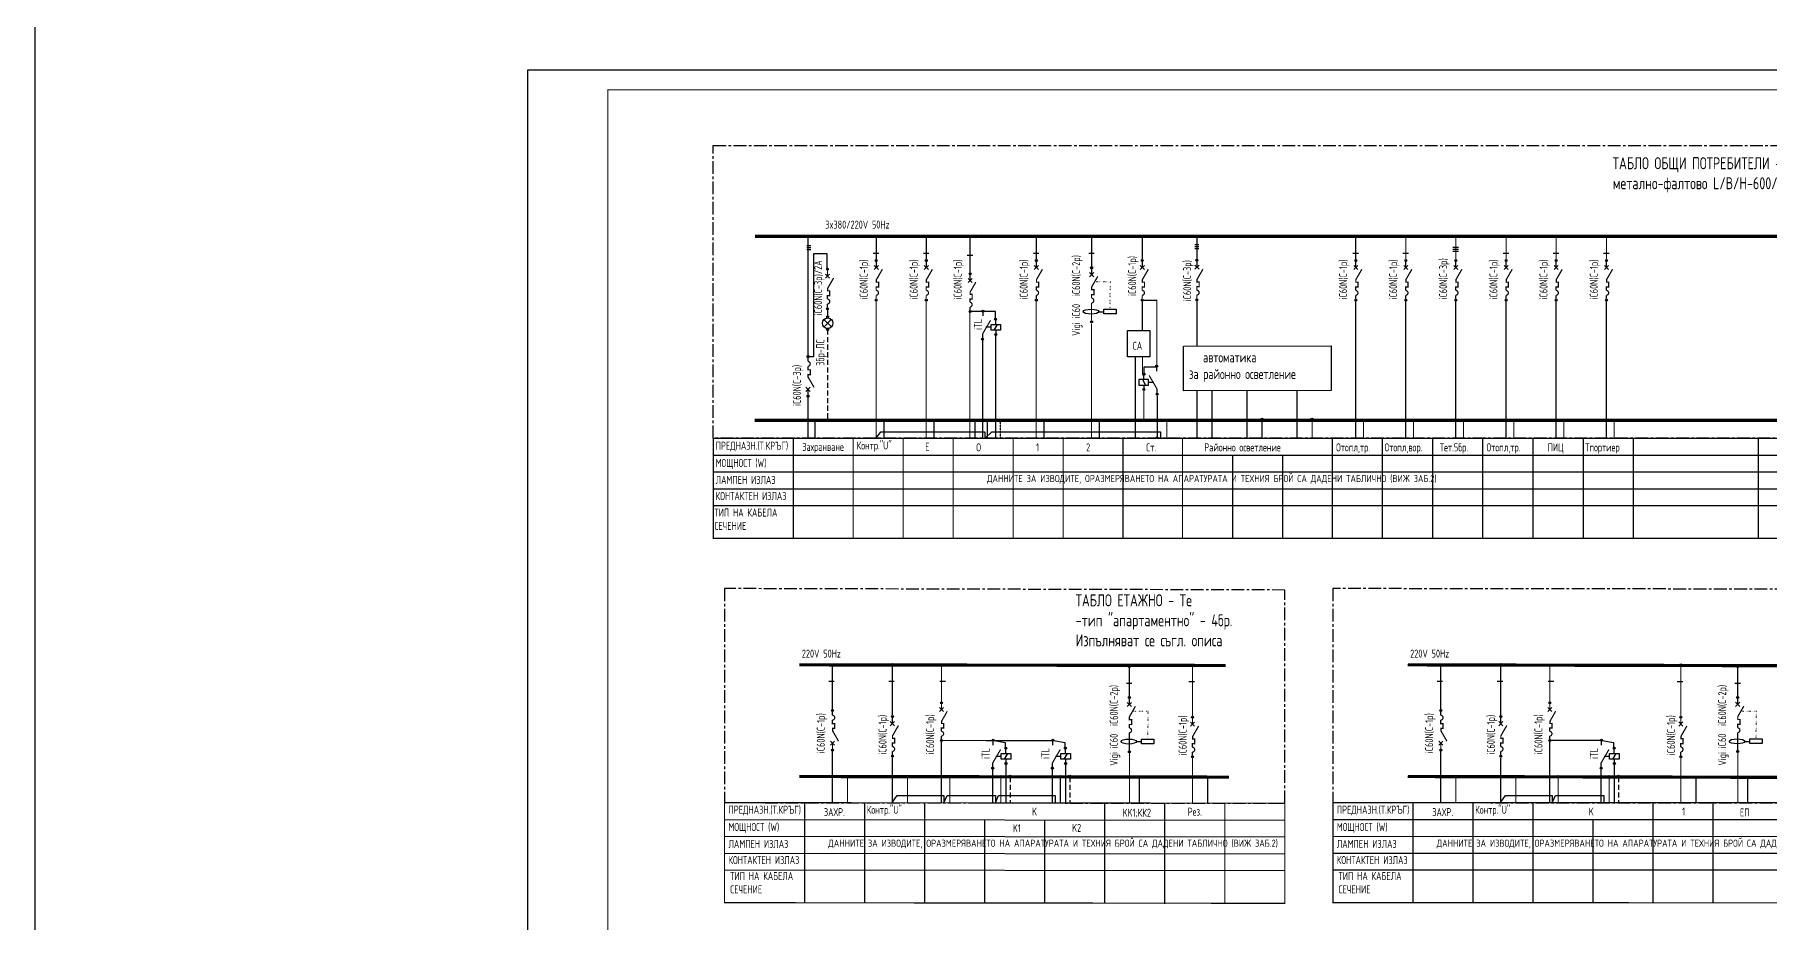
# Model space of a CAD drawing. Extents: x 25325 to 182345, y 3956 to 147305.
# Drawn here: x 25325 to 29659, y 14747 to 16965 of the extents above; entities that cross this region are included whole.
import ezdxf

# ---------------------------------------------------------------- set-up
doc = ezdxf.new("R2010")
doc.units = 0
doc.header["$MEASUREMENT"] = 0
doc.header["$PDMODE"] = 32
doc.header["$PDSIZE"] = 5
for name, pattern in [('ACAD_ISO07W100', [3.5, 0.5, -3]), ('CENTER', [50.8, 31.75, -6.35, 6.35, -6.35]), ('DASHED', [0.75, 0.5, -0.25]), ('HIDDENX2', [19.05, 12.7, -6.35])]:
    doc.linetypes.add(name, pattern=pattern)
doc.layers.get('0').update_dxf_attribs({"linetype": 'CONTINUOUS'})
doc.layers.add('CAT6A UNDERGROUND PORTS ROUTING', color=1, linetype='CONTINUOUS')
doc.layers.add('ELSH', color=111, linetype='CONTINUOUS')
doc.styles.get("Standard").update_dxf_attribs({"font": 'simplex.shx', "width": 0.7, "height": 10})
doc.styles.add('Tabla_100', font='simplex.shx', dxfattribs={"width": 0.7, "height": 20})

# ---------------------------------------------------------------- blocks, each defined once
blk = doc.blocks.new('A2_M100')
at = {"ltscale": 30}
blk.add_lwpolyline([(0, 4200), (5940.6, 4200), (5940.6, 0), (0, 0)], close=True, dxfattribs=at)
at = {"const_width": 3}
blk.add_lwpolyline([(5890.6, 4150), (200, 4150), (200, 50), (5890.6, 50)], close=True, dxfattribs=at)

msp = doc.modelspace()

# ---------------------------------------------------------------- linework, layer by layer
at = {"layer": 'CAT6A UNDERGROUND PORTS ROUTING'}
for p, q in [((27422.45, 16388.44), (27432.84, 16378.04)), ((27422.45, 16378.04), (27432.84, 16388.44)), ((27547.45, 16388.44), (27557.84, 16378.04)), ((27547.45, 16378.04), (27557.84, 16388.44)), ((27822.45, 16388.44), (27832.84, 16378.04)), ((27822.45, 16378.04), (27832.84, 16388.44)), ((28620.61, 16388.44), (28631, 16378.04)), ((28620.61, 16378.04), (28631, 16388.44)), ((28745.61, 16388.44), (28756, 16378.04)), ((28745.61, 16378.04), (28756, 16388.44)), ((28870.61, 16388.44), (28881, 16378.04)), ((28870.61, 16378.04), (28881, 16388.44)), ((28996.34, 16388.44), (29006.73, 16378.04)), ((28996.34, 16378.04), (29006.73, 16388.44)), ((29121.34, 16388.44), (29131.73, 16378.04)), ((29121.34, 16378.04), (29131.73, 16388.44)), ((29247.06, 16388.44), (29257.46, 16378.04)), ((29247.06, 16378.04), (29257.46, 16388.44)), ((27296.57, 16253.03), (27315.63, 16234.89)), ((27315.06, 16253.38), (27297.04, 16234.44))]:
    msp.add_line(p, q, dxfattribs=at)
msp.add_lwpolyline([(41729.83, 21264.26), (25324.54, 21264.26), (25324.54, 3956.14), (41729.83, 3956.14)], close=True, dxfattribs=at)
at = {"layer": 'CAT6A UNDERGROUND PORTS ROUTING', "const_width": 3.15}
for points in [[(27427.65, 16398.19), (27427.65, 16383.24)], [(27552.65, 16398.19), (27552.65, 16383.24)], [(27827.65, 16398.19), (27827.65, 16383.24)], [(28625.8, 16398.19), (28625.8, 16383.24)], [(28750.8, 16398.19), (28750.8, 16383.24)], [(28875.8, 16398.19), (28875.8, 16383.24)], [(29001.53, 16398.19), (29001.53, 16383.24)], [(29126.53, 16398.19), (29126.53, 16383.24)], [(29252.26, 16398.19), (29252.26, 16383.24)]]:
    msp.add_lwpolyline(points, dxfattribs=at)
for points in [[(27442.86, 16378.64), (27427.92, 16352.72), (27427.92, 16346.52), (27433.28, 16346.52), (27433.28, 16334.52), (27427.36, 16334.52), (27427.36, 16325.8, -0.9529545), (27427.36, 16313.69), (27427.36, 16304.28)], [(27567.86, 16378.64), (27552.92, 16352.72), (27552.92, 16346.52), (27558.28, 16346.52), (27558.28, 16334.52), (27552.36, 16334.52), (27552.36, 16325.8, -0.9529545), (27552.36, 16313.69), (27552.36, 16304.28)], [(27842.86, 16378.64), (27827.92, 16352.72), (27827.92, 16346.52), (27833.28, 16346.52), (27833.28, 16334.52), (27827.36, 16334.52), (27827.36, 16325.8, -0.9529545), (27827.36, 16313.69), (27827.36, 16304.28)], [(28641.02, 16378.64), (28626.08, 16352.72), (28626.08, 16346.52), (28631.44, 16346.52), (28631.44, 16334.52), (28625.52, 16334.52), (28625.52, 16325.8, -0.9529545), (28625.52, 16313.69), (28625.52, 16304.28)], [(28766.02, 16378.64), (28751.08, 16352.72), (28751.08, 16346.52), (28756.44, 16346.52), (28756.44, 16334.52), (28750.52, 16334.52), (28750.52, 16325.8, -0.9529545), (28750.52, 16313.69), (28750.52, 16304.28)], [(28891.02, 16378.64), (28876.08, 16352.72), (28876.08, 16346.52), (28881.44, 16346.52), (28881.44, 16334.52), (28875.52, 16334.52), (28875.52, 16325.8, -0.9529545), (28875.52, 16313.69), (28875.52, 16304.28)], [(29016.75, 16378.64), (29001.81, 16352.72), (29001.81, 16346.52), (29007.17, 16346.52), (29007.17, 16334.52), (29001.25, 16334.52), (29001.25, 16325.8, -0.9529545), (29001.25, 16313.69), (29001.25, 16304.28)], [(29141.75, 16378.64), (29126.81, 16352.72), (29126.81, 16346.52), (29132.17, 16346.52), (29132.17, 16334.52), (29126.25, 16334.52), (29126.25, 16325.8, -0.9529545), (29126.25, 16313.69), (29126.25, 16304.28)], [(29267.48, 16378.64), (29252.54, 16352.72), (29252.54, 16346.52), (29257.9, 16346.52), (29257.9, 16334.52), (29251.98, 16334.52), (29251.98, 16325.8, -0.9529545), (29251.98, 16313.69), (29251.98, 16304.28)]]:
    msp.add_lwpolyline(points, format="xyb", dxfattribs=at)
at = {"layer": 'CAT6A UNDERGROUND PORTS ROUTING'}
msp.add_circle((27306.04, 16243.96), 13.11, dxfattribs=at)
for p in [(27427.65, 16400.55), (27552.65, 16400.55), (27827.65, 16400.55), (28625.8, 16400.55), (28750.8, 16400.55), (28875.8, 16400.55), (29001.53, 16400.55), (29126.53, 16400.55), (29252.26, 16400.55), (27427.65, 16301.67), (27552.65, 16301.67), (27827.65, 16301.67), (28625.8, 16301.67), (28750.8, 16301.67), (28875.8, 16301.67), (29001.53, 16301.67), (29126.53, 16301.67), (29252.26, 16301.67)]:
    msp.add_point(p, dxfattribs=at)
at = {"layer": 'ELSH'}
for p, q in [((27254.43, 16438.46), (27264.43, 16438.46)), ((27254.43, 16433.46), (27264.43, 16433.46)), ((28223.9, 16440.37, -9708.4), (28233.9, 16440.37, -9708.4)), ((28223.9, 16435.37, -9708.4), (28233.9, 16435.37, -9708.4)), ((28223.9, 16430.37, -9708.4), (28233.9, 16430.37, -9708.4)), ((28868.41, 16433.49), (28882.41, 16433.49)), ((27254.43, 16428.46), (27264.43, 16428.46)), ((27305.19, 16417.1), (27270.67, 16417.1)), ((27270.67, 16417.1), (27270.67, 16159.7)), ((27305.19, 16380.48), (27305.19, 16417.1)), ((27420.25, 16418.49), (27434.25, 16418.49)), ((27545.25, 16418.49), (27559.25, 16418.49)), ((27654.93, 16414.21, 9708.4), (27668.93, 16414.21, 9708.4)), ((27820.25, 16418.49), (27834.25, 16418.49)), ((27958.38, 16418.49), (27972.38, 16418.49)), ((28087.1, 16388.44, -9708.4), (28097.49, 16378.04, -9708.4)), ((28087.1, 16378.04, -9708.4), (28097.49, 16388.44, -9708.4)), ((28223.7, 16388.93, -9708.4), (28234.09, 16378.54, -9708.4)), ((28223.7, 16378.54, -9708.4), (28234.09, 16388.93, -9708.4)), ((28618.41, 16418.49), (28632.41, 16418.49)), ((28743.41, 16418.49), (28757.41, 16418.49)), ((28868.41, 16428.49), (28882.41, 16428.49)), ((28868.41, 16423.49), (28882.41, 16423.49)), ((28994.14, 16418.49), (29008.14, 16418.49)), ((29119.14, 16418.49), (29133.14, 16418.49)), ((29244.87, 16418.49), (29258.87, 16418.49)), ((27300.6, 16366.74), (27311, 16356.35)), ((27300.6, 16356.35), (27311, 16366.74)), ((27657.02, 16345.91, 9708.4), (27666.92, 16355.81, 9708.4)), ((27657.02, 16355.81, 9708.4), (27666.92, 16345.91, 9708.4)), ((27960.58, 16370.51), (27970.97, 16360.11)), ((27960.58, 16360.11), (27970.97, 16370.51)), ((27306.08, 16279.64), (27306.08, 16262.52)), ((27714.48, 16233.81, 9708.4), (27701.28, 16233.81, 9708.4)), ((27730.05, 16240.95, 9708.4), (27721.8, 16226.67, 9708.4)), ((27725.86, 16213.68, 9708.4), (27725.86, 15956.29)), ((27726.47, 16240.95, 9708.4), (27726.47, 16251.37, 9708.4)), ((27726.47, 16226.67, 9708.4), (27726.47, 16217.58, 9708.4)), ((27270.67, 16159.7), (27259.52, 16159.7)), ((28074.41, 16159.81), (28074.41, 15957.43)), ((27251.85, 16073.57), (27262.24, 16083.97)), ((27251.85, 16083.97), (27262.24, 16073.57)), ((28092.54, 16103.38), (28100.78, 16089.1)), ((28096.12, 16103.38), (28096.12, 16113.8)), ((28096.12, 16089.1), (28096.12, 16080.02)), ((28108.11, 16096.24), (28121.3, 16096.24)), ((27427.28, 15956.29), (27438.89, 15972.7)), ((27438.89, 15972.7), (27698.11, 15972.7)), ((27698.56, 15972.7), (27698.56, 15956.19)), ((27698.56, 15956.19), (27716.68, 15972.7)), ((27716.68, 15972.7), (28136.08, 15972.7)), ((27717.2, 15972.7), (28137.13, 15972.7)), ((27718.36, 15972.7), (28138.29, 15972.7)), ((28138.29, 15972.7), (28138.29, 15957.79)), ((27020.36, 15914.29), (30169.42, 15914.29)), ((28317.96, 15914.29), (28317.96, 15706.3)), ((28442.96, 15914.29), (28442.96, 15706.3)), ((27020.36, 15872.29), (30169.42, 15872.29)), ((27020.36, 15830.29), (30169.42, 15830.29)), ((27020.36, 15788.29), (30169.42, 15788.29)), ((27308.72, 15349.96, -9708.4), (27322.72, 15349.96, -9708.4)), ((27458.72, 15349.96, -9708.4), (27472.72, 15349.96, -9708.4)), ((27586.65, 15349.96, -9708.4), (27600.65, 15349.96, -9708.4)), ((28208.72, 15348.4, -9708.4), (28222.72, 15348.4, -9708.4)), ((28828.95, 15349.96, -9708.4), (28842.95, 15349.96, -9708.4)), ((28978.95, 15349.96, -9708.4), (28992.95, 15349.96, -9708.4)), ((29106.89, 15349.96, -9708.4), (29120.89, 15349.96, -9708.4)), ((29428.95, 15348.79, -9708.4), (29442.95, 15348.79, -9708.4)), ((28052.63, 15344.46), (28066.63, 15344.46)), ((29572.86, 15344.85), (29586.86, 15344.85)), ((27585.7, 15273.86), (27595.6, 15283.76)), ((27585.7, 15283.76), (27595.6, 15273.86)), ((28054.83, 15296.48), (28065.22, 15286.08)), ((28054.83, 15286.08), (28065.22, 15296.48)), ((29105.93, 15273.86), (29115.83, 15283.76)), ((29105.93, 15283.76), (29115.83, 15273.86)), ((29575.06, 15296.87), (29585.45, 15286.48)), ((29575.06, 15286.48), (29585.45, 15296.87)), ((27462.72, 15248.8, -9708.4), (27473.12, 15238.4, -9708.4)), ((27462.72, 15238.4, -9708.4), (27473.12, 15248.8, -9708.4)), ((28212.72, 15247.23, -9708.4), (28223.12, 15236.83, -9708.4)), ((28212.72, 15236.83, -9708.4), (28223.12, 15247.23, -9708.4)), ((28982.96, 15248.8, -9708.4), (28993.35, 15238.4, -9708.4)), ((28982.96, 15238.4, -9708.4), (28993.35, 15248.8, -9708.4)), ((29432.96, 15247.62, -9708.4), (29443.35, 15237.23, -9708.4)), ((29432.96, 15237.23, -9708.4), (29443.35, 15247.62, -9708.4)), ((27313.01, 15189.68, -9708.4), (27323.41, 15200.07, -9708.4)), ((27313.01, 15200.07, -9708.4), (27323.41, 15189.68, -9708.4)), ((27751.73, 15168.91), (27751.73, 15179.33)), ((27900.77, 15168.91), (27900.77, 15179.33)), ((28833.24, 15189.68, -9708.4), (28843.64, 15200.07, -9708.4)), ((28833.24, 15200.07, -9708.4), (28843.64, 15189.68, -9708.4)), ((29271.96, 15168.91), (29271.96, 15179.33)), ((27739.74, 15161.77), (27726.54, 15161.77)), ((27755.31, 15168.91), (27747.07, 15154.63)), ((27751.12, 15141.64), (27751.12, 15046.15)), ((27751.73, 15154.63), (27751.73, 15145.54)), ((27888.78, 15161.77), (27875.58, 15161.77)), ((27904.35, 15168.91), (27896.1, 15154.63)), ((27900.16, 15141.64), (27900.16, 15046.15)), ((27900.77, 15154.63), (27900.77, 15145.54)), ((29259.97, 15161.77), (29246.77, 15161.77)), ((29275.54, 15168.91), (29267.3, 15154.63)), ((29271.35, 15141.64), (29271.35, 15046.15)), ((29271.96, 15154.63), (29271.96, 15145.54)), ((27467.92, 15047.29, -9708.4), (27479.53, 15063.7, -9708.4)), ((27479.53, 15063.7, -9708.4), (27596.39, 15063.7, -9708.4)), ((27596.39, 15046.04), (27604.84, 15063.83)), ((27596.39, 15063.7, -9708.4), (27596.39, 15046.04)), ((27604.84, 15063.83), (27725.9, 15063.83)), ((27725.9, 15063.83), (27725.89, 15046.02)), ((27725.89, 15046.02), (27733.11, 15063.83)), ((27733.11, 15063.83), (27874.94, 15063.82)), ((27874.94, 15063.83), (27874.93, 15046.02)), ((28988.15, 15047.29, -9708.4), (28999.76, 15063.7, -9708.4)), ((28999.76, 15063.7, -9708.4), (29116.62, 15063.7, -9708.4)), ((29116.62, 15046.04), (29125.07, 15063.83)), ((29116.62, 15063.7, -9708.4), (29116.62, 15046.04)), ((29125.07, 15063.83), (29246.13, 15063.83)), ((29246.13, 15063.83), (29246.12, 15046.02)), ((27048.49, 15004.15), (28448.49, 15002.59)), ((28568.72, 15004.15), (30568.72, 15003.62)), ((27048.49, 14962.15), (28448.49, 14960.59)), ((28568.72, 14962.15), (30568.72, 14961.62)), ((27048.49, 14920.15), (28448.49, 14918.59)), ((28568.72, 14920.15), (30568.72, 14919.62)), ((27048.49, 14878.15), (28448.49, 14876.59)), ((28568.72, 14878.15), (30568.72, 14877.62))]:
    msp.add_line(p, q, dxfattribs=at)
at = {"layer": 'ELSH', "linetype": 'HIDDENX2'}
for p, q in [((27306.08, 16228.41), (27306.08, 16004.35)), ((27762.3, 15109.63), (27762.3, 15044.75)), ((27911.34, 15109.63), (27911.34, 15044.75)), ((29282.53, 15109.63), (29282.53, 15044.75))]:
    msp.add_line(p, q, dxfattribs=at)
at = {"layer": 'ELSH', "linetype": 'DASHED'}
msp.add_line((27737.03, 15997.83), (27737.03, 15954.89), dxfattribs=at)
at = {"layer": 'ELSH', "linetype": 'CENTER'}
for points in [[(30169.42, 15956.29), (27020.36, 15956.29), (27020.36, 16687.78), (30169.42, 16687.78)], [(27048.49, 15046.15), (28448.49, 15044.59), (28448.49, 15577.35), (27048.49, 15580.92)], [(28568.72, 15046.15), (30568.72, 15045.62), (30568.72, 15578.39), (28568.72, 15580.92)]]:
    msp.add_lwpolyline(points, close=True, dxfattribs=at)
at = {"layer": 'ELSH'}
for points, const_width in [([(30148.8, 16460.89), (27124.52, 16460.89)], 8), ([(27256.76, 16162.88), (27256.76, 16457.05)], 3), ([(27427.65, 16403.2), (27427.65, 16457.55)], 3), ([(27552.65, 16403.2), (27552.65, 16457.55)], 3), ([(27827.65, 16403.2), (27827.65, 16457.55)], 3), ([(27965.78, 16383.24), (27965.78, 16457.55)], 3), ([(28625.8, 16403.2), (28625.8, 16457.55)], 3), ([(28750.8, 16403.2), (28750.8, 16457.55)], 3), ([(28875.8, 16403.2), (28875.8, 16457.55)], 3), ([(29001.53, 16403.2), (29001.53, 16457.55)], 3), ([(29126.53, 16403.2), (29126.53, 16457.55)], 3), ([(29252.26, 16403.2), (29252.26, 16457.55)], 3), ([(27305.8, 16376.49), (27305.8, 16361.55)], 3.15), ([(27965.78, 16380.26), (27965.78, 16365.31)], 3.15), ([(27427.28, 16298.2), (27427.28, 15956.29)], 3), ([(27552.28, 16298.2), (27552.28, 15956.29)], 3), ([(27827.28, 16298.2), (27827.28, 15956.29)], 3), ([(28625.44, 16298.2), (28625.44, 15956.29)], 3), ([(28750.44, 16298.2), (28750.44, 15956.29)], 3), ([(28875.44, 16298.2), (28875.44, 15956.29)], 3), ([(29001.17, 16298.2), (29001.17, 15956.29)], 3), ([(29126.17, 16298.2), (29126.17, 15956.29)], 3), ([(29251.9, 16298.2), (29251.9, 15956.29)], 3), ([(27661.57, 16270.86), (27661.57, 15956.29)], 3), ([(27965.38, 16242.6), (27965.38, 15956.29)], 3), ([(28128.38, 16134.5), (28128.38, 16124.04)], 3), ([(27256.8, 15956.29), (27256.8, 16059.92)], 3), ([(27257.05, 16063.82), (27257.05, 16078.77)], 3.15), ([(28301.12, 15388.79), (27235.71, 15390.35)], 8), ([(27590.62, 15297.41), (27590.62, 15386.94)], 3), ([(30421.35, 15386.59), (28755.95, 15390.35)], 8), ([(29110.85, 15297.41), (29110.85, 15386.94)], 3), ([(28060.02, 15309.21), (28060.02, 15383.52)], 3), ([(29580.25, 15309.61), (29580.25, 15383.91)], 3), ([(28060.02, 15306.23), (28060.02, 15291.28)], 3.15), ([(29580.25, 15306.62), (29580.25, 15291.68)], 3.15), ([(27590.65, 15293.05), (27590.65, 15278.81)], 3), ([(29110.88, 15293.05), (29110.88, 15278.81)], 3), ([(27590.25, 15198.81), (27590.25, 15046.15)], 3), ([(27592.54, 15201.47), (27870.25, 15200.77)], 3), ([(27719.47, 15200.02), (27719.47, 15189.57)], 3), ([(27868.51, 15200.02), (27868.51, 15189.57)], 3), ([(28060.51, 15171.19), (28060.51, 15043.67)], 3), ([(29110.48, 15198.81), (29110.48, 15046.15)], 3), ([(29110.61, 15201.88), (29238.37, 15201.88)], 3), ([(29239.7, 15200.02), (29239.7, 15189.57)], 3), ([(29580.74, 15171.59), (29580.74, 15044.07)], 3)]:
    msp.add_lwpolyline(points, dxfattribs=dict(at, const_width=const_width))
for points, const_width, elevation in [([(27661.93, 16369.45), (27661.93, 16458.98)], 3, 9708.4), ([(28092.3, 16457.04), (28092.3, 16403.76)], 3, -9708.4), ([(28228.9, 16457.38), (28228.9, 16403.21)], 3, -9708.4), ([(28092.3, 16398.19), (28092.3, 16383.24)], 3.15, -9708.4), ([(28228.9, 16398.68), (28228.9, 16383.74)], 3.15, -9708.4), ([(27661.97, 16365.09), (27661.97, 16350.86)], 3, 9708.4), ([(28092.3, 16298.36), (28092.3, 16225.31)], 3, -9708.4), ([(28228.9, 16300.31), (28228.9, 16186.28)], 3, -9708.4), ([(27663.86, 16273.51), (27692.09, 16273.51)], 3, 9708.4), ([(27694.21, 16272.06), (27694.21, 16261.61)], 3, 9708.4), ([(27693.35, 16206.47), (27693.35, 16217.13), (27713.1, 16251.04)], 3, 19416.79), ([(27693.35, 16201.93), (27693.35, 15956.29)], 3, 9708.4), ([(28129.23, 16068.9), (28129.23, 16079.57), (28109.48, 16113.47)], 3, 9708.4), ([(28228.9, 16075.07), (28228.9, 15957.43)], 3, -9708.4), ([(28353.9, 16075.07), (28353.9, 15957.43)], 3, -9708.4), ([(28478.9, 16075.07), (28478.9, 15957.43)], 3, -9708.4), ([(27317.92, 15386.86), (27317.92, 15278.33)], 3, -9708.4), ([(27467.92, 15389.39), (27467.92, 15264.15)], 3, -9708.4), ([(28217.92, 15387.82), (28217.92, 15262.59)], 3, -9708.4), ([(28838.15, 15386.86), (28838.15, 15278.33)], 3, -9708.4), ([(28988.15, 15389.39), (28988.15, 15264.15)], 3, -9708.4), ([(29438.15, 15388.22), (29438.15, 15262.98)], 3, -9708.4), ([(27467.92, 15258.55), (27467.92, 15243.6)], 3.15, -9708.4), ([(28217.92, 15256.98), (28217.92, 15242.03)], 3.15, -9708.4), ([(28988.15, 15258.55), (28988.15, 15243.6)], 3.15, -9708.4), ([(29438.15, 15257.37), (29438.15, 15242.43)], 3.15, -9708.4), ([(27317.92, 15175.58), (27317.92, 15047.29)], 3, -9708.4), ([(27318.21, 15179.93), (27318.21, 15194.88)], 3.15, -9708.4), ([(27718.61, 15134.43), (27718.61, 15145.09), (27738.37, 15179)], 3, 9708.4), ([(27867.65, 15134.43), (27867.65, 15145.09), (27887.41, 15179)], 3, 9708.4), ([(28838.15, 15175.58), (28838.15, 15047.29)], 3, -9708.4), ([(28838.44, 15179.93), (28838.44, 15194.88)], 3.15, -9708.4), ([(29238.84, 15134.43), (29238.84, 15145.09), (29258.6, 15179)], 3, 9708.4), ([(27467.92, 15158.82), (27467.92, 15047.29)], 3, -9708.4), ([(27718.61, 15129.88), (27718.61, 15046.15)], 3, 9708.4), ([(27867.65, 15129.88), (27867.65, 15046.15)], 3, 9708.4), ([(28217.92, 15157.25), (28217.92, 15045.73)], 3, -9708.4), ([(28988.15, 15158.82), (28988.15, 15047.29)], 3, -9708.4), ([(29238.84, 15129.88), (29238.84, 15046.15)], 3, 9708.4), ([(29438.15, 15157.65), (29438.15, 15046.12)], 3, -9708.4)]:
    msp.add_lwpolyline(points, dxfattribs=dict(at, const_width=const_width, elevation=elevation))
for points, const_width in [([(27321.02, 16356.94), (27306.08, 16331.02), (27306.08, 16324.83), (27311.43, 16324.83), (27311.43, 16312.83), (27305.51, 16312.83), (27305.51, 16304.11, -0.9529545), (27305.51, 16291.99), (27305.51, 16282.58)], 3.15), ([(27980.99, 16360.71), (27966.05, 16334.79), (27966.05, 16327.44), (27971.41, 16327.44), (27971.41, 16315.43), (27965.49, 16315.43), (27965.49, 16306.72, -0.9529545), (27965.49, 16294.6), (27965.49, 16249.91)], 3.15), ([(27272.26, 16083.38), (27257.32, 16109.29), (27257.32, 16115.49), (27262.68, 16115.49), (27262.68, 16127.49), (27256.76, 16127.49), (27256.76, 16136.21, 0.9529545), (27256.76, 16148.33), (27256.76, 16157.74)], 3.15), ([(27605.14, 15274.43), (27590.91, 15249.75), (27590.91, 15243.84), (27596.02, 15243.84), (27596.02, 15232.41), (27590.38, 15232.41), (27590.38, 15224.11, -0.9529545), (27590.38, 15212.57), (27590.38, 15203.61)], 3), ([(28075.24, 15286.68), (28060.3, 15260.76), (28060.3, 15253.41), (28065.66, 15253.41), (28065.66, 15241.4), (28059.74, 15241.4), (28059.74, 15232.69, -0.9529545), (28059.74, 15220.57), (28059.74, 15175.88)], 3.15), ([(29125.37, 15274.43), (29111.15, 15249.75), (29111.15, 15243.84), (29116.25, 15243.84), (29116.25, 15232.41), (29110.61, 15232.41), (29110.61, 15224.11, -0.9529545), (29110.61, 15212.57), (29110.61, 15203.61)], 3), ([(29595.47, 15287.07), (29580.53, 15261.15), (29580.53, 15253.8), (29585.89, 15253.8), (29585.89, 15241.8), (29579.97, 15241.8), (29579.97, 15233.08, -0.9529545), (29579.97, 15220.97), (29579.97, 15176.27)], 3.15)]:
    msp.add_lwpolyline(points, format="xyb", dxfattribs=dict(at, const_width=const_width))
for points, const_width, elevation in [([(27676.46, 16346.47), (27662.23, 16321.79), (27662.23, 16315.88), (27667.33, 16315.88), (27667.33, 16304.45), (27661.7, 16304.45), (27661.7, 16296.15, -0.9529545), (27661.7, 16284.61), (27661.7, 16275.65)], 3, 9708.4), ([(28107.52, 16378.64), (28092.57, 16352.72), (28092.57, 16346.52), (28097.93, 16346.52), (28097.93, 16334.52), (28092.01, 16334.52), (28092.01, 16325.8, -0.9529545), (28092.01, 16313.69), (28092.01, 16304.28)], 3.15, -9708.4), ([(28244.11, 16379.13), (28229.17, 16353.21), (28229.17, 16347.02), (28234.53, 16347.02), (28234.53, 16335.02), (28228.61, 16335.02), (28228.61, 16326.3, -0.9529545), (28228.61, 16314.18), (28228.61, 16304.77)], 3.15, -9708.4), ([(27333.43, 15199.48), (27318.49, 15225.4), (27318.49, 15231.6), (27323.84, 15231.6), (27323.84, 15243.6), (27317.92, 15243.6), (27317.92, 15252.32, 0.9529545), (27317.92, 15264.43), (27317.92, 15273.84)], 3.15, -9708.4), ([(28853.66, 15199.48), (28838.72, 15225.4), (28838.72, 15231.6), (28844.07, 15231.6), (28844.07, 15243.6), (28838.15, 15243.6), (28838.15, 15252.32, 0.9529545), (28838.15, 15264.43), (28838.15, 15273.84)], 3.15, -9708.4), ([(27483.14, 15238.99), (27468.2, 15213.08), (27468.2, 15206.88), (27473.56, 15206.88), (27473.56, 15194.88), (27467.64, 15194.88), (27467.64, 15186.16, -0.9529545), (27467.64, 15174.04), (27467.64, 15164.63)], 3.15, -9708.4), ([(28233.14, 15237.43), (28218.2, 15211.51), (28218.2, 15205.31), (28223.56, 15205.31), (28223.56, 15193.31), (28217.64, 15193.31), (28217.64, 15184.59, -0.9529545), (28217.64, 15172.48), (28217.64, 15163.07)], 3.15, -9708.4), ([(29003.37, 15238.99), (28988.43, 15213.08), (28988.43, 15206.88), (28993.79, 15206.88), (28993.79, 15194.88), (28987.87, 15194.88), (28987.87, 15186.16, -0.9529545), (28987.87, 15174.04), (28987.87, 15164.63)], 3.15, -9708.4), ([(29453.37, 15237.82), (29438.43, 15211.9), (29438.43, 15205.71), (29443.79, 15205.71), (29443.79, 15193.7), (29437.87, 15193.7), (29437.87, 15184.99, -0.9529545), (29437.87, 15172.87), (29437.87, 15163.46)], 3.15, -9708.4)]:
    msp.add_lwpolyline(points, format="xyb", dxfattribs=dict(at, const_width=const_width, elevation=elevation))
at = {"layer": 'ELSH', "linetype": 'ACAD_ISO07W100'}
for points in [[(28012.21, 16279.1), (28012.64, 16347.58), (27974, 16347.58)], [(28106.45, 15205.07), (28106.88, 15273.55), (28068.25, 15273.55)], [(29626.69, 15205.46), (29627.12, 15273.94), (29588.48, 15273.94)]]:
    msp.add_lwpolyline(points, dxfattribs=at)
at = {"layer": 'ELSH', "linetype": 'DASHED', "const_width": 3}
for points in [[(28128.82, 16139.06), (28128.82, 16301.3), (28092.83, 16301.3)], [(28092.83, 16160.12), (28092.83, 16115.49), (28097.01, 16115.49)], [(27704.98, 15997.27), (27704.98, 15955.5)]]:
    msp.add_lwpolyline(points, dxfattribs=at)
at = {"layer": 'ELSH', "elevation": 9708.4}
msp.add_lwpolyline([(27725.21, 16255.92), (27725.21, 16272.81), (27695.95, 16272.81)], dxfattribs=at)
at = {"layer": 'ELSH'}
for points in [[(27983.57, 16272.68), (27996.06, 16272.68)], [(28097.38, 16118.35), (28097.38, 16135.24), (28126.63, 16135.24)], [(27750.47, 15183.88), (27750.47, 15195.84), (27721.21, 15200.77)], [(27899.51, 15183.88), (27899.51, 15195.84), (27870.25, 15200.77)], [(28077.82, 15198.65), (28090.3, 15198.65)], [(29270.7, 15183.88), (29270.7, 15195.84), (29241.44, 15200.77)], [(29598.05, 15199.04), (29610.54, 15199.04)]]:
    msp.add_lwpolyline(points, dxfattribs=at)
at = {"layer": 'ELSH', "elevation": 9708.4}
for points in [[(27996.06, 16279.1), (28027.01, 16279.1), (28027.01, 16267.36), (27996.06, 16267.36)], [(28090.3, 15205.07), (28121.26, 15205.07), (28121.26, 15193.33), (28090.3, 15193.33)], [(29610.54, 15205.46), (29641.49, 15205.46), (29641.49, 15193.73), (29610.54, 15193.73)]]:
    msp.add_lwpolyline(points, close=True, dxfattribs=at)
at = {"layer": 'ELSH'}
for points in [[(27714.48, 16240.95), (27738.46, 16240.95), (27738.46, 16226.67), (27714.48, 16226.67)], [(28108.11, 16103.38), (28084.12, 16103.38), (28084.12, 16089.1), (28108.11, 16089.1)], [(27739.74, 15168.91), (27763.72, 15168.91), (27763.72, 15154.63), (27739.74, 15154.63)], [(27888.78, 15168.91), (27912.76, 15168.91), (27912.76, 15154.63), (27888.78, 15154.63)], [(29259.97, 15168.91), (29283.95, 15168.91), (29283.95, 15154.63), (29259.97, 15154.63)]]:
    msp.add_lwpolyline(points, close=True, dxfattribs=at)
at = {"layer": 'ELSH', "ltscale": 3}
for points in [[(28055.16, 16225.31), (28111.43, 16225.31), (28111.43, 16160.12), (28055.16, 16160.12)], [(28195.64, 16186.28), (28564.2, 16187.28), (28564.2, 16076.07), (28195.64, 16075.07)]]:
    msp.add_lwpolyline(points, close=True, dxfattribs=at)
at = {"layer": 'ELSH', "linetype": 'HIDDENX2'}
for points, const_width in [([(28096.17, 16075.34), (28096.17, 16001.75)], 3), ([(30150.94, 16001.05), (27124.1, 16001.05)], 8), ([(27274.36, 15998.92), (27274.36, 15955.97)], 3), ([(27446.97, 15999.25), (27446.97, 15956.29)], 3), ([(27571.97, 15999.25), (27571.97, 15956.29)], 3), ([(27846.97, 15999.25), (27846.97, 15956.29)], 3), ([(27985.1, 15999.25), (27985.1, 15956.29)], 3), ([(28645.13, 15999.25), (28645.13, 15956.29)], 3), ([(28770.13, 15999.25), (28770.13, 15956.29)], 3), ([(28895.13, 15999.25), (28895.13, 15956.29)], 3), ([(29020.86, 15999.25), (29020.86, 15956.29)], 3), ([(29145.86, 15999.25), (29145.86, 15956.29)], 3), ([(29271.59, 15999.25), (29271.59, 15956.29)], 3), ([(28309.06, 15109.84), (27235.71, 15111.41)], 8), ([(27738.77, 15109.07), (27738.77, 15045.36)], 3), ([(27887.81, 15109.07), (27887.81, 15045.36)], 3), ([(30429.29, 15107.64), (28755.95, 15111.41)], 8), ([(29259, 15109.07), (29259, 15045.36)], 3)]:
    msp.add_lwpolyline(points, dxfattribs=dict(at, const_width=const_width))
at = {"layer": 'ELSH', "linetype": 'DASHED', "const_width": 3, "elevation": -9708.4}
for points in [[(28130.13, 15960.17), (28130.13, 16063.1)], [(28266.73, 16004.03), (28266.73, 16075.07)], [(27674.32, 15998.07), (27674.32, 15956.29)], [(28266.73, 15999.61), (28266.73, 15956.29)], [(28391.73, 16001.85), (28391.73, 15956.29)], [(28516.73, 16001.85), (28516.73, 15956.29)]]:
    msp.add_lwpolyline(points, dxfattribs=at)
at = {"layer": 'ELSH', "linetype": 'HIDDENX2', "const_width": 3, "elevation": -9708.4}
for points in [[(28153.56, 15999.76), (28153.56, 15956.29)], [(27355.76, 15109.87), (27355.76, 15046.15)], [(27505.76, 15109.87), (27505.76, 15046.15)], [(27611.53, 15109.87), (27611.53, 15046.15)], [(28085.03, 15107.39), (28085.03, 15043.67)], [(28255.76, 15108.3), (28255.76, 15044.59)], [(28875.99, 15109.87), (28875.99, 15046.15)], [(29025.99, 15109.87), (29025.99, 15046.15)], [(29131.76, 15109.87), (29131.76, 15046.15)], [(29475.99, 15108.69), (29475.99, 15044.98)], [(29605.27, 15107.78), (29605.27, 15044.07)]]:
    msp.add_lwpolyline(points, dxfattribs=at)
at = {"layer": 'ELSH', "const_width": 3}
for points in [[(30169.42, 15706.3), (27020.36, 15706.3), (27020.36, 15956.29), (30169.42, 15956.29)], [(27048.49, 14796.16), (28448.49, 14794.59), (28448.49, 15044.59), (27048.49, 15046.15)], [(28568.72, 14796.16), (30568.72, 14795.62), (30568.72, 15045.62), (28568.72, 15046.15)]]:
    msp.add_lwpolyline(points, close=True, dxfattribs=at)
at = {"layer": 'ELSH', "const_width": 3, "flags": 128}
for points in [[(27220.36, 15956.29), (27220.36, 15706.3)], [(27369.8, 15956.29), (27369.8, 15706.3)], [(27369.8, 15956.29), (27369.8, 15706.3)], [(27494.8, 15956.29), (27494.8, 15706.3)], [(27619.8, 15956.29), (27619.8, 15706.3)], [(27769.8, 15956.29), (27769.8, 15706.3)], [(27894.8, 15956.29), (27894.8, 15706.3)], [(28044.07, 15956.29), (28044.07, 15706.3)], [(28192.96, 15956.29), (28192.96, 15706.3)], [(28567.23, 15956.29), (28567.23, 15706.3)], [(28692.23, 15956.29), (28692.23, 15706.3)], [(28817.96, 15956.29), (28817.96, 15706.3)], [(28942.96, 15956.29), (28942.96, 15706.3)], [(29068.69, 15956.29), (29068.69, 15706.3)], [(29194.42, 15956.29), (29194.42, 15706.3)], [(29319.42, 15956.29), (29319.42, 15706.3)], [(29631.59, 15956.29), (29631.59, 15706.3)], [(27248.49, 15046.15), (27248.49, 14796.16)], [(27398.49, 15046.15), (27398.49, 14796.16)], [(27548.49, 15046.15), (27548.49, 14796.16)], [(27998.49, 15045.32), (27998.49, 14795.32)], [(27998.49, 15045.01), (27998.49, 14795.02)], [(27998.49, 15044.59), (27998.49, 14794.59)], [(28148.49, 15044.59), (28148.49, 14794.59)], [(28148.49, 15043.67), (28148.49, 14793.68)], [(28148.49, 15042.78), (28148.49, 14792.79)], [(28298.49, 15044.59), (28298.49, 14794.59)], [(28768.72, 15046.15), (28768.72, 14796.16)], [(28918.72, 15046.15), (28918.72, 14796.16)], [(29068.72, 15046.15), (29068.72, 14796.16)], [(29368.72, 15045.71), (29368.72, 14795.72)], [(29368.72, 15045.41), (29368.72, 14795.41)], [(29368.72, 15044.98), (29368.72, 14794.99)], [(29518.72, 15045.71), (29518.72, 14795.72)], [(27698.49, 15004.03), (27698.49, 14796.16)], [(27848.49, 15003.9), (27848.49, 14797.3)], [(29218.72, 15004.03), (29218.72, 14796.16)]]:
    msp.add_lwpolyline(points, dxfattribs=at)
at = {"layer": 'ELSH'}
for centre in [(27256.89, 16460.05), (27427.47, 16460.38), (27552.47, 16460.38), (27662.11, 16460.89), (27677.47, 16460.38), (27827.47, 16460.38), (27965.47, 16460.38), (28228.88, 16460.38, -9708.4), (28625.62, 16460.38), (28750.62, 16460.38), (28875.62, 16460.38), (28875.62, 16460.38), (29001.35, 16460.38), (29126.35, 16460.38), (29252.08, 16460.38), (27274.96, 16001.35), (27306.05, 16001.35), (27317.92, 15389.86, -9708.4), (27590.79, 15388.85, -9708.4), (28059.72, 15386.35), (28838.15, 15389.86, -9708.4), (29111.02, 15388.85, -9708.4), (29579.95, 15386.74)]:
    msp.add_circle(centre, 3, dxfattribs=at)
at = {"layer": 'ELSH', "linetype": 'HIDDENX2'}
for centre in [(27446.96, 16001.68), (27571.96, 16001.68), (27696.96, 16001.68), (27846.96, 16001.68), (27985.09, 16001.68), (28645.12, 16001.68), (28770.12, 16001.68), (28895.12, 16001.68), (28895.12, 16001.68), (29020.85, 16001.68), (29145.85, 16001.68), (29271.58, 16001.68)]:
    msp.add_circle(centre, 3, dxfattribs=at)
at = {"layer": 'ELSH'}
for centre in [(27964.27, 16272.83), (28058.51, 15198.8), (29578.75, 15199.2)]:
    msp.add_ellipse(centre, major_axis=(19.31, 0), ratio=0.3219263, dxfattribs=at)
for p in [(28092.42, 16459.43), (28092.3, 16400.55, -9708.4), (28228.9, 16401.05, -9708.4), (27305.8, 16378.86), (27661.97, 16367.34, 9708.4), (27965.78, 16382.62), (28092.3, 16301.67, -9708.4), (28228.9, 16302.16, -9708.4), (27305.8, 16279.97), (27306.08, 16259.89), (27661.97, 16273.17, 9708.4), (27694.33, 16274.08, 19416.79), (27725.86, 16253.97, 9708.4), (27306.08, 16228.02), (27726.51, 16215.63, 9708.4), (27965.78, 16247.3), (27693.3, 16204.23, 19416.79), (27257.05, 16160.34), (28128.25, 16136.51, 9708.4), (28096.73, 16116.4), (27257.05, 16061.46), (28096.08, 16078.07), (28129.28, 16066.67, 9708.4), (27673.97, 15999.77), (27705.03, 15999.77), (27736.62, 16000.27), (28266.73, 16001.85, -9708.4), (28391.46, 16004.46), (28516.46, 16004.06), (27468.09, 15391.32), (28218.09, 15389.75), (28988.32, 15391.32), (29438.32, 15390.15), (28060.02, 15308.59), (29580.25, 15308.99), (27318.21, 15276.45, -9708.4), (27467.92, 15260.91, -9708.4), (27590.65, 15295.3), (28217.92, 15259.34, -9708.4), (28838.44, 15276.45, -9708.4), (28988.15, 15260.91, -9708.4), (29110.88, 15295.3), (29438.15, 15259.74, -9708.4), (27318.21, 15177.57, -9708.4), (27590.65, 15201.13), (27719.59, 15202.04, 9708.4), (27751.12, 15181.93), (27868.63, 15202.04, 9708.4), (27900.16, 15181.93), (28060.02, 15173.27), (28838.44, 15177.57, -9708.4), (29110.88, 15201.13), (29239.82, 15202.04, 9708.4), (29271.35, 15181.93), (29580.25, 15173.67), (27467.92, 15162.03, -9708.4), (27718.56, 15132.19, 9708.4), (27751.77, 15143.59), (27867.6, 15132.19, 9708.4), (27900.81, 15143.59), (28217.92, 15160.46, -9708.4), (28988.15, 15162.03, -9708.4), (29238.79, 15132.19, 9708.4), (29272, 15143.59), (29438.15, 15160.85, -9708.4), (27611.17, 15111.57), (27738.81, 15111.57), (27761.88, 15112.07), (27887.85, 15111.57), (27910.92, 15112.07), (29131.4, 15111.57), (29259.04, 15111.57), (29282.11, 15112.07)]:
    msp.add_point(p, dxfattribs=at)
at = {"layer": 'ELSH', "linetype": 'HIDDENX2'}
msp.add_point((28130.13, 15958.21, -9708.4), dxfattribs=at)

# ---------------------------------------------------------------- block references
at = {"layer": 'ELSH'}
msp.add_blockref('A2_M100', (26556.75, 12677.11), dxfattribs=at)

# ---------------------------------------------------------------- texts
at = {"layer": 'ELSH', "attachment_point": 1}
for s, insert, char_height in [('\\A1;{\\Fsimplex|c204;ТАБЛО ОБЩИ ПОТРЕБИТЕЛИ }- {\\Fsimplex|c204;Топ\\Pметално}-{\\Fsimplex|c204;фалтово }L/B/H-{\\Fsimplex|c204;60}0/250/600 ', (29268.11, 16658.55), 30), ('\\A1;3x380/220V 50Hz', (27300, 16500.18), 20), ('\\A1;3x380/220V 50Hz', (27300, 16500.18), 20), ('Контр."U"', (27378.63, 15948.45), 20), ('ПРЕДНАЗН.(Т.КРЪГ)', (27026.28, 15947.85), 20), ('E', (27549.9, 15945.43), 20), ('O', (27676.97, 15943.72), 20), ('1', (27826.97, 15943.72), 20), ('2', (27951.97, 15943.72), 20), ('{\\Fsimplex|c204;Ст}.', (28102.1, 15943.72), 20), ('{\\Fsimplex|c204;Районно осветление}', (28247.33, 15943.72), 20), ('Отопл,тр.', (28576.76, 15943.72), 20), ('Отопл,вор.', (28697.78, 15943.72), 20), ('{\\Fsimplex|c204;Тет}.{\\Fsimplex|c204;5бр}.', (28835.96, 15943.72), 20), ('Отопл,тр.', (28952.49, 15943.72), 20), ('{\\Fsimplex|c204;ПИЦ}', (29105.19, 15943.72), 20), ('{\\Fsimplex|c204;Тпортиер}', (29199.24, 15943.72), 20), ('МОЩНОСТ (W)', (27026.28, 15904.77), 20), ('ДАННИТЕ ЗА ИЗВОДИТЕ, ОРАЗМЕРЯВАНЕТО НА АПАРАТУРАТА И ТЕХНИЯ БРОЙ СА ДАДЕНИ ТАБЛИЧНО (ВИЖ ЗАБ.2)', (27704.38, 15864.85), 18), ('ЛАМПЕН ИЗЛАЗ', (27026.28, 15862.39), 20), ('КОНТАКТЕН ИЗЛАЗ', (27026.28, 15822.12), 20), ('ТИП НА КАБЕЛА\\PСЕЧЕНИЕ ', (27023.21, 15780.87), 20), ('{\\Fsimplex|c204;ТАБЛО ЕТАЖНО }- {\\Fsimplex|c204;Т}e{\\Fsimplex|c204;\\P}-{\\Fsimplex|c204;тип }"{\\Fsimplex|c204;апартаментно}" - {\\Fsimplex|c204;4бр}. \\P{\\Fsimplex|c204;Изпълняват се съгл}. {\\Fsimplex|c204;описа}', (27925.99, 15566.6), 30), ('Контр."U"', (27403.99, 15038.31), 20), ('Контр."U"', (28924.22, 15038.31), 20), ('ПРЕДНАЗН.(Т.КРЪГ)', (27058.33, 15038.38), 20), ('ЗАХР.', (27296.84, 15032.39), 20), ('K', (27817.08, 15033.77), 20), ('KK1{\\Fsimplex|c204;;КК2}', (28043.43, 15031.1), 20), ('Рез.', (28205.81, 15033.4), 20), ('ПРЕДНАЗН.(Т.КРЪГ)', (28578.56, 15038.38), 20), ('ЗАХР.', (28817.08, 15032.39), 20), ('K', (29208.32, 15033.77), 20), ('{\\Fsimplex|c204;1}', (29441.54, 15033.77), 20), ('{\\Fsimplex|c204;ЕП}', (29585.64, 15031.49), 20), ('МОЩНОСТ (W)', (27058.33, 14995.3), 20), ('ДАННИТЕ ЗА ИЗВОДИТЕ, ОРАЗМЕРЯВАНЕТО НА АПАРАТУРАТА И ТЕХНИЯ БРОЙ СА ДАДЕНИ ТАБЛИЧНО (ВИЖ ЗАБ.2)', (27307.77, 14953.71), 18), ('K1', (27769.09, 14992.15), 20), ('K2', (27917.08, 14993.15), 20), ('МОЩНОСТ (W)', (28578.56, 14995.3), 20), ('ДАННИТЕ ЗА ИЗВОДИТЕ, ОРАЗМЕРЯВАНЕТО НА АПАРАТУРАТА И ТЕХНИЯ БРОЙ СА ДАДЕНИ ТАБЛИЧНО (ВИЖ ЗАБ.2)', (28828.01, 14953.71), 18), ('ЛАМПЕН ИЗЛАЗ', (27058.33, 14952.92), 20), ('КОНТАКТЕН ИЗЛАЗ', (27058.33, 14912.66), 20), ('ЛАМПЕН ИЗЛАЗ', (28578.56, 14952.92), 20), ('КОНТАКТЕН ИЗЛАЗ', (28578.56, 14912.66), 20), ('ТИП НА КАБЕЛА\\PСЕЧЕНИЕ ', (27062.66, 14872.75), 20), ('ТИП НА КАБЕЛА\\PСЕЧЕНИЕ ', (28582.89, 14872.75), 20)]:
    msp.add_mtext(s, dxfattribs=dict(at, insert=insert, char_height=char_height))
at = {"layer": 'ELSH', "attachment_point": 1, "rotation": 90}
for s, insert, char_height in [('iC60N(C-3p)/2A', (27272.31, 16263.67), 20), ('iC60N(C-1p)', (27386.12, 16303.36), 20), ('iC60N(C-1p)', (27511.12, 16303.36), 20), ('iC60N(C-1p)', (27621.15, 16303.36), 20), ('iC60N(C-1p)', (27786.12, 16303.36), 20), ('iC60N(C-1p)', (28057.04, 16312.01, 9708.4), 20), ('iC60N(C-3p)', (28194.55, 16298.75), 20), ('iC60N(C-1p)', (28584.27, 16303.36), 20), ('iC60N(C-1p)', (28709.27, 16303.36), 20), ('iC60N(C-3p)', (28834.27, 16303.36), 20), ('iC60N(C-1p)', (28960, 16303.36), 20), ('iC60N(C-1p)', (29085, 16303.36), 20), ('iC60N(C-1p)', (29210.73, 16303.36), 20), ('iTL', (27671.79, 16227.41), 20), ('3бр-ЛС', (27277.04, 16137.32), 21), ('iC60N(C-3p)', (27219.22, 16037.16), 20), ('iC60N(C-1p)', (27278.99, 15169.78), 20), ('iC60N(C-1p)', (27433.25, 15165.88), 20), ('iC60N(C-1p)', (27552.01, 15167.02), 20), ('iC60N(C-1p)', (28183.25, 15164.31), 20), ('iC60N(C-1p)', (28799.23, 15169.78), 20), ('iC60N(C-1p)', (28953.48, 15165.88), 20), ('iC60N(C-1p)', (29072.24, 15167.02), 20), ('iC60N(C-1p)', (29403.48, 15164.71), 20), ('iTL', (27691.06, 15155.36, -9708.4), 20), ('iTL', (27840.1, 15155.36, -9708.4), 20), ('iTL', (29211.29, 15155.36, -9708.4), 20)]:
    msp.add_mtext(s, dxfattribs=dict(at, insert=insert, char_height=char_height))
at = {"layer": 'ELSH', "ltscale": 30, "char_height": 20, "attachment_point": 1, "rotation": 90}
for s, insert in [('iC60N(C-2p)', (27917, 16311.64, -9708.4)), ('Vigi iC60', (27917, 16212.28, -9708.4)), ('iC60N(C-2p)', (28011.25, 15237.61, -9708.4)), ('iC60N(C-2p)', (29531.48, 15238, -9708.4)), ('Vigi iC60', (28011.25, 15138.25, -9708.4)), ('Vigi iC60', (29531.48, 15138.65, -9708.4))]:
    msp.add_mtext(s, dxfattribs=dict(at, insert=insert))
at = {"layer": 'ELSH', "ltscale": 3, "insert": (28068.7, 16197.47, 19416.79), "char_height": 20, "width": 2.1, "attachment_point": 1}
msp.add_mtext('СА', dxfattribs=at)
at = {"layer": 'ELSH', "ltscale": 3, "insert": (28209.37, 16171.1), "char_height": 25, "attachment_point": 1}
msp.add_mtext('{\\Fsimplex|c204;   автоматика \\Pза районно осветление}', dxfattribs=at)
at = {"layer": 'ELSH', "insert": (27242.68, 15944.95), "char_height": 20, "attachment_point": 1, "style": 'Tabla_100'}
msp.add_mtext('Захранване', dxfattribs=at)
at = {"layer": 'ELSH', "ltscale": 30, "char_height": 20, "attachment_point": 1}
for insert in [(27241.64, 15428.47, -9708.4), (28761.87, 15428.47, -9708.4)]:
    msp.add_mtext('220V 50Hz', dxfattribs=dict(at, insert=insert))

doc.saveas('drawing.dxf')
